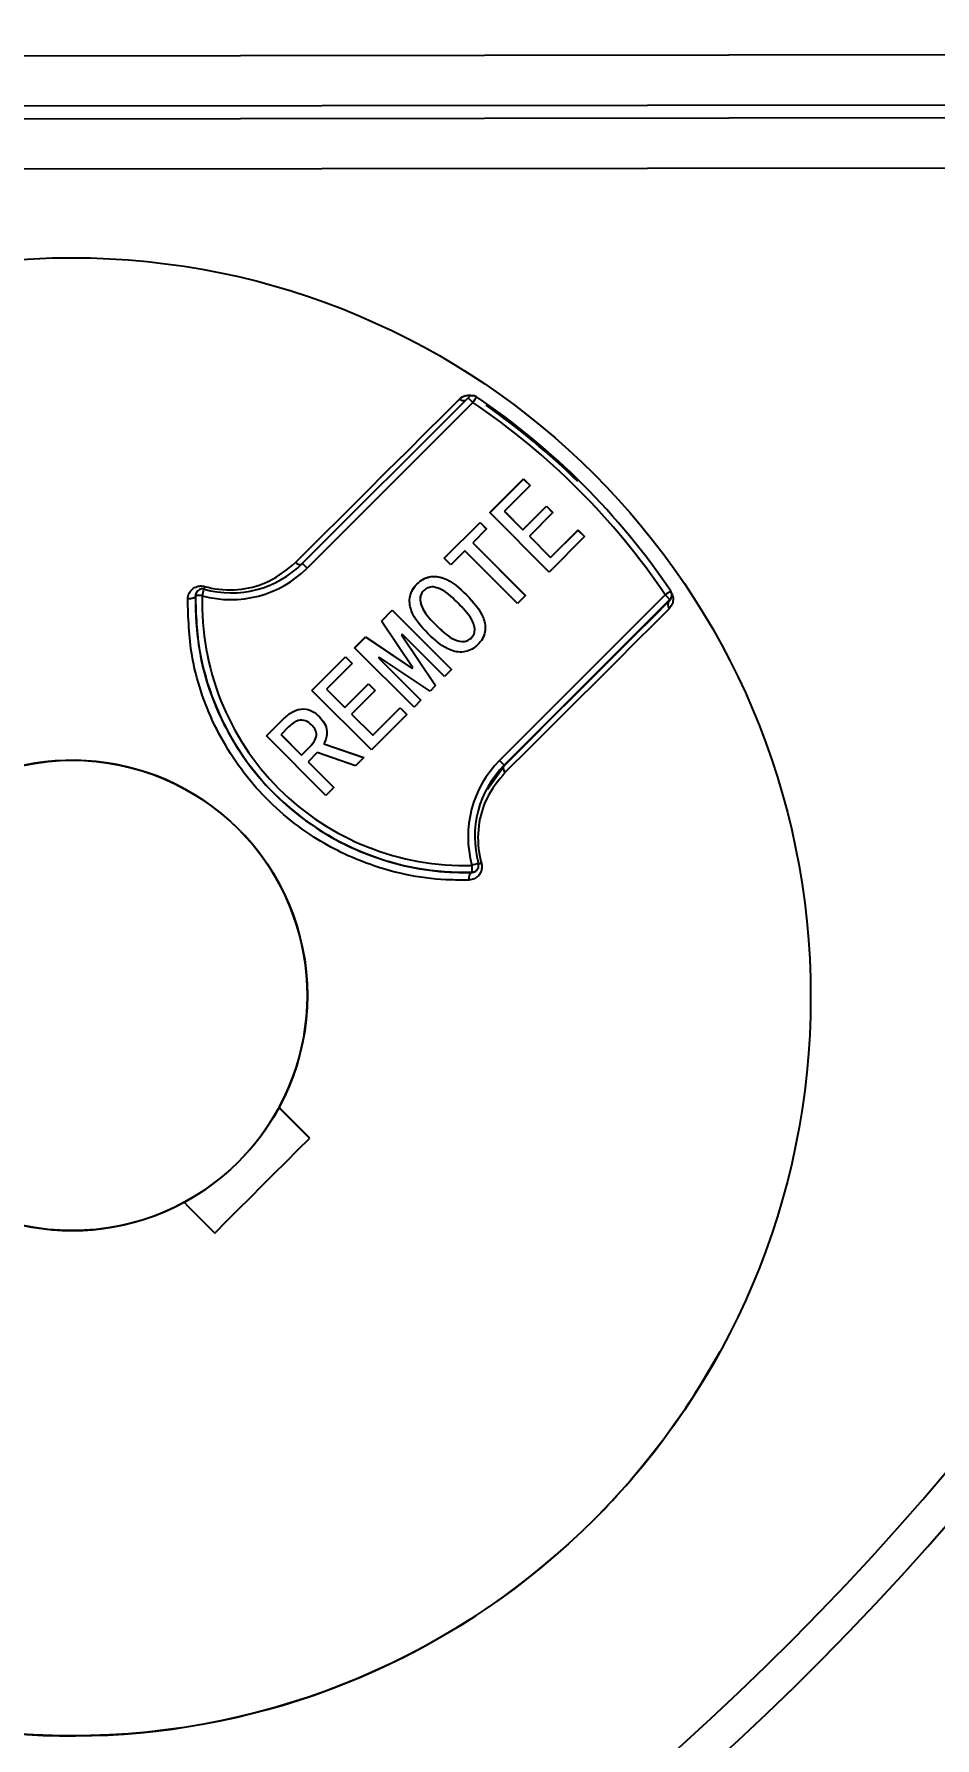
# Model space of a CAD drawing. Header units: millimetres. Extents: x 2271 to 4415, y 823 to 2339.
# Drawn here: x 2932.5 to 2959.3, y 2021.6 to 2072.3 of the extents above; entities that cross this region are included whole.
import ezdxf

# ---------------------------------------------------------------- set-up
doc = ezdxf.new("R2010")
doc.units = ezdxf.units.MM
doc.layers.add('标注', color=3, linetype='Continuous', lineweight=13)
doc.styles.add('SLDTEXTSTYLE1', font='txt.shx', dxfattribs={"width": 0.7, "bigfont": 'gbcbig.shx'})
doc.dimstyles.new('SLDDIMSTYLE12$0', dxfattribs={"dimtxt": 12, "dimasz": 10, "dimexe": 0, "dimexo": 0.0625, "dimgap": 0.875, "dimtad": 1, "dimdec": 1, "dimlfac": 1.8, "dimrnd": 1e-09, "dimzin": 12, "dimdsep": 46, "dimtxsty": 'SLDTEXTSTYLE1', "dimcen": 0.09, "dimdle": 8.16, "dimclrd": 3, "dimclre": 3, "dimadec": 0, "dimazin": 3, "dimtfac": 1, "dimtdec": 1, "dimtofl": 0, "dimtmove": 0, "dimatfit": 3, "dimfxl": 0, "dimfrac": 2, "dimtolj": 1, "dimlwd": 5, "dimlwe": 5, "dimarcsym": 0})

# ---------------------------------------------------------------- blocks, each defined once
blk = doc.blocks.new('*D179')
at = {"layer": 'Defpoints', "color": 0, "transparency": 16777216}
for p in [(2696.206, 2058.786), (2937.344, 1963.291), (2937.344, 1911.164)]:
    blk.add_point(p, dxfattribs=at)
at = {"layer": '标注', "color": 3, "lineweight": 5, "transparency": 16777216}
blk.add_line((2696.206, 2058.724), (2696.206, 1911.164), dxfattribs=at)
at = {"layer": '标注', "color": 3, "linetype": 'Continuous', "lineweight": 5, "transparency": 16777216}
for p, q in [((2937.344, 1963.228), (2937.344, 1911.164)), ((2706.206, 1911.164), (2927.344, 1911.164))]:
    blk.add_line(p, q, dxfattribs=at)
at = {"layer": '标注', "color": 3, "transparency": 16777216}
for points in [[(2706.206, 1912.831), (2706.206, 1909.498), (2696.206, 1911.164)], [(2927.344, 1912.831), (2927.344, 1909.498), (2937.344, 1911.164)]]:
    blk.add_solid(points, dxfattribs=at)
at = {"layer": '标注', "color": 0, "transparency": 16777216, "insert": (2816.775, 1917.039), "char_height": 10, "attachment_point": 5, "style": 'SLDTEXTSTYLE1'}
blk.add_mtext('\\A1;245', dxfattribs=at)

msp = doc.modelspace()

# ---------------------------------------------------------------- linework, layer by layer
at = {"color": 7, "linetype": 'Continuous', "lineweight": 25}
for p, q in [((2930.127, 2071.664), (2977.101, 2071.724)), ((2930.095, 2069.787), (2977.675, 2069.848)), ((2977.1, 2070.219), (2930.126, 2070.159)), ((2977.674, 2068.344), (2930.095, 2068.283)), ((2940.444, 2056.554), (2945.377, 2061.487)), ((2945.519, 2061.346), (2940.586, 2056.414)), ((2946.023, 2058.065), (2947.026, 2059.067)), ((2946.023, 2058.064), (2947.025, 2059.066)), ((2947.222, 2058.871), (2946.457, 2058.106)), ((2947.025, 2059.066), (2947.026, 2059.067)), ((2947.025, 2059.066), (2947.221, 2058.87)), ((2947.026, 2059.067), (2947.222, 2058.871)), ((2947.004, 2057.557), (2947.707, 2058.26)), ((2947.005, 2057.558), (2947.708, 2058.261)), ((2947.707, 2058.26), (2947.708, 2058.261)), ((2947.707, 2058.26), (2947.904, 2058.064)), ((2947.708, 2058.261), (2947.904, 2058.065)), ((2944.669, 2056.71), (2945.733, 2057.775)), ((2944.669, 2056.71), (2945.733, 2057.774)), ((2945.733, 2057.775), (2945.93, 2057.579)), ((2945.733, 2057.774), (2945.733, 2057.775)), ((2945.733, 2057.774), (2945.929, 2057.578)), ((2947.791, 2056.297), (2946.023, 2058.065)), ((2946.456, 2058.105), (2946.457, 2058.106)), ((2946.456, 2058.105), (2947.004, 2057.557)), ((2946.457, 2058.106), (2947.005, 2057.558)), ((2947.904, 2058.065), (2947.201, 2057.362)), ((2945.93, 2057.579), (2945.516, 2057.165)), ((2945.516, 2057.165), (2947.088, 2055.594)), ((2945.516, 2057.164), (2945.516, 2057.165)), ((2945.516, 2057.164), (2947.087, 2055.593)), ((2947.004, 2057.557), (2947.005, 2057.558)), ((2947.201, 2057.362), (2947.832, 2056.731)), ((2947.201, 2057.361), (2947.201, 2057.362)), ((2947.201, 2057.361), (2947.831, 2056.73)), ((2948.845, 2057.351), (2947.791, 2056.297)), ((2947.831, 2056.73), (2948.648, 2057.547)), ((2947.832, 2056.731), (2948.649, 2057.548)), ((2948.648, 2057.547), (2948.649, 2057.548)), ((2948.648, 2057.547), (2948.844, 2057.351)), ((2948.649, 2057.548), (2948.845, 2057.351)), ((2944.865, 2056.514), (2944.669, 2056.71)), ((2945.279, 2056.927), (2944.865, 2056.514)), ((2946.85, 2055.356), (2945.279, 2056.927)), ((2947.831, 2056.73), (2947.832, 2056.731)), ((2937.291, 2055.689), (2937.286, 2055.68)), ((2943.862, 2055.944), (2943.862, 2055.945)), ((2943.998, 2055.668), (2943.997, 2055.667)), ((2945.33, 2055.614), (2945.33, 2055.615)), ((2946.314, 2050.686), (2951.246, 2055.619)), ((2937.266, 2055.599), (2937.262, 2055.59)), ((2942.797, 2054.839), (2943.118, 2055.16)), ((2942.798, 2054.839), (2943.117, 2055.159)), ((2943.117, 2055.159), (2943.118, 2055.16)), ((2943.117, 2055.159), (2944.885, 2053.391)), ((2943.118, 2055.16), (2944.886, 2053.392)), ((2951.387, 2055.477), (2946.455, 2050.544)), ((2947.088, 2055.594), (2946.85, 2055.356)), ((2951.367, 2055.44), (2951.399, 2055.486)), ((2951.367, 2055.44), (2951.387, 2055.477)), ((2951.401, 2055.485), (2951.421, 2055.522)), ((2943.738, 2053.444), (2942.797, 2054.839)), ((2944.43, 2054.714), (2944.431, 2054.715)), ((2942.001, 2054.043), (2942.322, 2054.364)), ((2942.002, 2054.043), (2942.321, 2054.363)), ((2942.321, 2054.363), (2942.322, 2054.364)), ((2942.321, 2054.363), (2943.717, 2053.422)), ((2942.322, 2054.364), (2943.718, 2053.423)), ((2943.418, 2054.446), (2943.397, 2054.426)), ((2943.397, 2054.426), (2944.41, 2052.916)), ((2943.397, 2054.425), (2943.397, 2054.426)), ((2943.397, 2054.425), (2944.409, 2052.916)), ((2944.679, 2053.185), (2943.418, 2054.446)), ((2945.474, 2054.332), (2945.475, 2054.333)), ((2945.532, 2054.409), (2945.533, 2054.41)), ((2940.73, 2052.772), (2941.733, 2053.774)), ((2940.73, 2052.771), (2941.732, 2053.773)), ((2941.929, 2053.578), (2941.164, 2052.813)), ((2941.732, 2053.773), (2941.733, 2053.774)), ((2941.732, 2053.773), (2941.928, 2053.577)), ((2941.733, 2053.774), (2941.929, 2053.578)), ((2943.769, 2052.275), (2942.001, 2054.043)), ((2942.714, 2053.742), (2942.715, 2053.743)), ((2942.714, 2053.742), (2943.975, 2052.481)), ((2942.735, 2053.764), (2942.715, 2053.743)), ((2942.715, 2053.743), (2943.976, 2052.482)), ((2944.245, 2052.751), (2942.735, 2053.764)), ((2943.717, 2053.422), (2943.738, 2053.443)), ((2943.717, 2053.422), (2943.718, 2053.423)), ((2943.718, 2053.423), (2943.738, 2053.444)), ((2943.738, 2053.443), (2943.738, 2053.444)), ((2944.886, 2053.392), (2944.679, 2053.185)), ((2942.498, 2051.004), (2940.73, 2052.772)), ((2941.164, 2052.813), (2941.712, 2052.265)), ((2941.164, 2052.812), (2941.164, 2052.813)), ((2941.164, 2052.812), (2941.711, 2052.264)), ((2941.711, 2052.264), (2942.414, 2052.967)), ((2941.712, 2052.265), (2942.415, 2052.968)), ((2942.611, 2052.772), (2941.908, 2052.069)), ((2942.414, 2052.967), (2942.415, 2052.968)), ((2942.414, 2052.967), (2942.611, 2052.771)), ((2942.415, 2052.968), (2942.611, 2052.772)), ((2944.41, 2052.916), (2944.245, 2052.751)), ((2941.711, 2052.264), (2941.712, 2052.265)), ((2941.908, 2052.069), (2942.539, 2051.438)), ((2941.908, 2052.068), (2941.908, 2052.069)), ((2941.908, 2052.068), (2942.538, 2051.437)), ((2943.552, 2052.058), (2942.498, 2051.004)), ((2942.538, 2051.437), (2943.355, 2052.254)), ((2942.539, 2051.438), (2943.356, 2052.255)), ((2943.355, 2052.254), (2943.356, 2052.255)), ((2943.355, 2052.254), (2943.551, 2052.058)), ((2943.356, 2052.255), (2943.552, 2052.058)), ((2943.976, 2052.482), (2943.769, 2052.275)), ((2939.376, 2051.417), (2939.893, 2051.934)), ((2939.376, 2051.417), (2939.892, 2051.933)), ((2940.037, 2051.686), (2939.81, 2051.459)), ((2939.892, 2051.933), (2939.893, 2051.934)), ((2940.957, 2051.985), (2940.957, 2051.986)), ((2941.143, 2049.65), (2939.376, 2051.417)), ((2939.809, 2051.458), (2939.81, 2051.459)), ((2939.809, 2051.458), (2940.419, 2050.848)), ((2939.81, 2051.459), (2940.42, 2050.849)), ((2940.419, 2050.848), (2940.709, 2051.137)), ((2940.42, 2050.849), (2940.709, 2051.138)), ((2940.709, 2051.137), (2940.799, 2051.265)), ((2940.709, 2051.137), (2940.709, 2051.138)), ((2940.803, 2051.262), (2940.804, 2051.263)), ((2941.081, 2051.18), (2942.27, 2050.776)), ((2941.081, 2051.179), (2941.081, 2051.18)), ((2941.081, 2051.179), (2942.269, 2050.776)), ((2942.538, 2051.437), (2942.539, 2051.438)), ((2940.419, 2050.848), (2940.42, 2050.849)), ((2940.885, 2050.921), (2940.616, 2050.652)), ((2940.616, 2050.652), (2941.381, 2049.887)), ((2940.616, 2050.651), (2940.616, 2050.652)), ((2940.616, 2050.651), (2941.38, 2049.887)), ((2942.022, 2050.528), (2940.885, 2050.921)), ((2942.27, 2050.776), (2942.022, 2050.528)), ((2946.448, 2050.531), (2946.455, 2050.544)), ((2945.96, 2049.834), (2946.448, 2050.531)), ((2941.381, 2049.887), (2941.143, 2049.65)), ((2945.494, 2047.357), (2945.499, 2047.366)), ((2945.663, 2047.461), (2945.668, 2047.47)), ((2939.737, 2040.336), (2939.737, 2040.336)), ((2940.662, 2039.444), (2939.748, 2040.357)), ((2952.876, 2033.099), (2952.877, 2033.101))]:
    msp.add_line(p, q, dxfattribs=at)
at = {"color": 7, "linetype": 'Continuous', "lineweight": 25, "flags": 128}
for points in [[(2940.241, 2056.577), (2940.969, 2057.303), (2941.666, 2058), (2942.332, 2058.664), (2942.964, 2059.295), (2943.561, 2059.89), (2944.12, 2060.448), (2944.641, 2060.967), (2945.121, 2061.446)], [(2937.262, 2055.59), (2937.257, 2055.569), (2937.243, 2055.55), (2937.221, 2055.533), (2937.192, 2055.518), (2937.157, 2055.507), (2937.117, 2055.5), (2937.076, 2055.497), (2937.033, 2055.499)], [(2946.448, 2050.531), (2947.181, 2051.263), (2947.884, 2051.965), (2948.555, 2052.635), (2949.193, 2053.271), (2949.794, 2053.871), (2950.358, 2054.434), (2950.883, 2054.957), (2951.367, 2055.44)], [(2951.363, 2055.204), (2950.883, 2054.725), (2950.362, 2054.206), (2949.803, 2053.648), (2949.206, 2053.053), (2948.574, 2052.422), (2947.908, 2051.757), (2947.211, 2051.061), (2946.484, 2050.335)], [(2951.387, 2055.477), (2951.41, 2055.503), (2951.421, 2055.522)], [(2946.484, 2050.335), (2946.464, 2050.362), (2946.447, 2050.39), (2946.436, 2050.419), (2946.428, 2050.446), (2946.426, 2050.472), (2946.428, 2050.495), (2946.436, 2050.515), (2946.448, 2050.531)], [(2945.494, 2047.357), (2945.474, 2047.352), (2945.454, 2047.338), (2945.437, 2047.316), (2945.422, 2047.287), (2945.411, 2047.252), (2945.404, 2047.213), (2945.402, 2047.171), (2945.403, 2047.129)], [(2940.665, 2039.45), (2940.552, 2039.563), (2940.438, 2039.677), (2940.325, 2039.791), (2940.211, 2039.905), (2940.096, 2040.019), (2939.982, 2040.134), (2939.867, 2040.249), (2939.752, 2040.364)], [(2937.837, 2036.621), (2938.19, 2036.974), (2938.543, 2037.328), (2938.897, 2037.682), (2939.251, 2038.036), (2939.605, 2038.39), (2939.959, 2038.743), (2940.312, 2039.097), (2940.665, 2039.45)], [(2936.924, 2037.536), (2937.039, 2037.421), (2937.154, 2037.306), (2937.268, 2037.191), (2937.382, 2037.076), (2937.496, 2036.962), (2937.61, 2036.848), (2937.723, 2036.735), (2937.837, 2036.621)]]:
    msp.add_lwpolyline(points, dxfattribs=at)
at = {"color": 7, "linetype": 'Continuous', "lineweight": 25}
for centre, radius in [((2896.843, 2081.787), 94.663), ((2933.573, 2043.653), 22), ((2933.595, 2043.693), 7)]:
    msp.add_circle(centre, radius, dxfattribs=at)
for centre, radius, start, end in [((2897.103, 2082.263), 86.736, 352.83814, 187.30792), ((2897.105, 2082.266), 86.27, 352.83813, 187.30793), ((2897.112, 2082.279), 81.714, 352.48125, 187.66482), ((2897.113, 2082.281), 80.681, 352.48124, 187.66483), ((2897.078, 2082.215), 81.781, 299.09783, 350.2349), ((2897.077, 2082.213), 82.814, 299.16619, 350.46956), ((2897.07, 2082.2), 87.37, 299.20559, 350.91933), ((2897.068, 2082.196), 87.836, 299.2116, 350.91933), ((2896.844, 2081.787), 96.559, 279.97048, 350.17569), ((2896.841, 2081.781), 98.356, 279.97048, 350.17569), ((2896.823, 2081.749), 98.896, 279.98751, 350.15867), ((2945.239, 2061.595), 0.19, 231.4941, 290.859), ((2945.518, 2061.346), 0.2, 55.9609, 134.9997), ((2935.241, 2051.139), 14.485, 44.8022, 45.5925), ((3067.334, 1979.121), 146.969, 145.90282, 145.98051), ((2933.596, 2043.696), 21.3, 34.0392, 55.961), ((2933.596, 2043.695), 21.5, 34.0392, 55.961), ((2933.574, 2043.656), 21.5, 45.4914, 54.97), ((2938.323, 2058.676), 3.2, 254.4689, 314.9998), ((2938.323, 2058.676), 3, 254.4689, 314.9998), ((2940.374, 2056.713), 0.19, 225.5229, 282.8927), ((2930.308, 2046.207), 14.485, 44.8022, 45.5925), ((2937.466, 2055.593), 0.2, 151.3365, 178.3096), ((2937.466, 2055.593), 0.2, 74.4688, 151.3364), ((2879.076, 2071.872), 60.618, 344.42174, 344.61012), ((2939.085, 2055.45), 1.605, 164.8735, 167.8897), ((2968.117, 2030.733), 30.065, 123.7544, 124.1343), ((2940.963, 2045.264), 14.593, 44.4102, 45.1963), ((2951.246, 2055.618), 0.2, 331.3366, 34.0392), ((2945.263, 2055.363), 8, 178.3097, 271.6905), ((2936.952, 2039.853), 15.749, 88.1275, 88.8564), ((2945.263, 2055.363), 7.8, 178.3097, 271.6905), ((2951.504, 2055.319), 0.182, 138.6078, 219.4702), ((2933.572, 2043.652), 22, 151.3369, 314.9998), ((2933.595, 2043.693), 7, 331.6014, 298.3984), ((2948.576, 2048.423), 3.2, 134.9999, 195.5312), ((2948.576, 2048.423), 3, 134.9999, 195.5312), ((2936.03, 2040.332), 14.593, 44.4102, 45.1963), ((2950.704, 2029.004), 19.28, 105.0868, 105.6796), ((2917.583, 2046.693), 27.924, 1.3815, 1.7931), ((2945.493, 2047.566), 0.2, 331.3366, 15.5312), ((2945.411, 2048.967), 1.385, 281.558, 285.1938), ((2945.493, 2047.566), 0.2, 271.6903, 331.3365), ((2896.565, 2081.418), 99, 279.79751, 336.85186), ((2933.593, 2043.69), 7, 298.3983, 331.3365), ((2933.572, 2043.652), 22, 314.9999, 331.3365)]:
    msp.add_arc(centre, radius, start, end, dxfattribs=at)
for points, knots in [([(2945.121, 2061.446), (2945.176, 2061.489), (2945.259, 2061.555), (2945.416, 2061.563), (2945.494, 2061.553), (2945.52, 2061.542), (2945.521, 2061.542)], [0, 0, 0, 0, 0.57716, 0.873046, 0.995283, 1, 1, 1, 1]), ([(2937.536, 2055.869), (2937.601, 2055.852), (2937.966, 2055.759), (2938.652, 2055.747), (2939.551, 2056.006), (2939.995, 2056.374), (2940.241, 2056.577)], [0, 0, 0, 0, 0.064043, 0.354412, 0.643074, 1, 1, 1, 1]), ([(2943.862, 2055.945), (2943.916, 2055.993), (2944.022, 2056.087), (2944.226, 2056.164), (2944.441, 2056.174), (2944.857, 2056.066), (2945.12, 2055.815), (2945.33, 2055.615)], [0, 0, 0, 0, 0.125297, 0.250413, 0.375603, 0.500878, 1, 1, 1, 1]), ([(2943.862, 2055.944), (2943.915, 2055.992), (2944.022, 2056.086), (2944.225, 2056.163), (2944.44, 2056.173), (2944.857, 2056.065), (2945.12, 2055.814), (2945.33, 2055.614)], [0, 0, 0, 0, 0.125297, 0.250413, 0.375603, 0.500878, 1, 1, 1, 1]), ([(2937.033, 2055.499), (2937.043, 2055.557), (2937.06, 2055.666), (2937.164, 2055.795), (2937.293, 2055.868), (2937.424, 2055.89), (2937.501, 2055.875), (2937.536, 2055.869)], [0, 0, 0, 0, 0.257956, 0.4849143, 0.7035846, 0.8642778, 1, 1, 1, 1]), ([(2937.287, 2055.679), (2937.286, 2055.678), (2937.265, 2055.653), (2937.263, 2055.62), (2937.262, 2055.59)], [0, 0, 0, 0, 0.056383, 1, 1, 1, 1]), ([(2944.183, 2054.467), (2943.982, 2054.679), (2943.73, 2054.944), (2943.629, 2055.365), (2943.642, 2055.581), (2943.72, 2055.784), (2943.815, 2055.892), (2943.862, 2055.945)], [0, 0, 0, 0, 0.498982, 0.624271, 0.749515, 0.874666, 1, 1, 1, 1]), ([(2943.722, 2055.754), (2943.724, 2055.761), (2943.752, 2055.836), (2943.81, 2055.893), (2943.862, 2055.944)], [0, 0, 0, 0, 0.100028, 1, 1, 1, 1]), ([(2944.003, 2055.663), (2943.994, 2055.649), (2943.954, 2055.594), (2943.941, 2055.416), (2944.063, 2055.075), (2944.283, 2054.859), (2944.43, 2054.714)], [0, 0, 0, 0, 0.045128, 0.181668, 0.45247, 1, 1, 1, 1]), ([(2944.059, 2055.749), (2944.027, 2055.708), (2943.964, 2055.627), (2943.937, 2055.419), (2944.066, 2055.075), (2944.285, 2054.859), (2944.431, 2054.715)], [0, 0, 0, 0, 0.12479, 0.249939, 0.498148, 1, 1, 1, 1]), ([(2945.082, 2055.366), (2944.939, 2055.511), (2944.725, 2055.727), (2944.388, 2055.866), (2944.18, 2055.843), (2944.099, 2055.78), (2944.059, 2055.749)], [0, 0, 0, 0, 0.501886, 0.750204, 0.875265, 1, 1, 1, 1]), ([(2945.33, 2055.615), (2945.532, 2055.403), (2945.784, 2055.138), (2945.895, 2054.72), (2945.889, 2054.503), (2945.813, 2054.298), (2945.719, 2054.19), (2945.671, 2054.136)], [0, 0, 0, 0, 0.499133, 0.624424, 0.749622, 0.874708, 1, 1, 1, 1]), ([(2945.33, 2055.614), (2945.532, 2055.402), (2945.784, 2055.137), (2945.893, 2054.72), (2945.892, 2054.506), (2945.835, 2054.379), (2945.807, 2054.318)], [0, 0, 0, 0, 0.576422, 0.721114, 0.865699, 1, 1, 1, 1]), ([(2951.439, 2055.654), (2951.441, 2055.651), (2951.456, 2055.623), (2951.474, 2055.556), (2951.485, 2055.438), (2951.45, 2055.309), (2951.393, 2055.24), (2951.363, 2055.204)], [0, 0, 0, 0, 0.014306, 0.127926, 0.30642, 0.640557, 1, 1, 1, 1]), ([(2945.403, 2047.129), (2945.225, 2047.128), (2944.268, 2047.12), (2942.666, 2047.42), (2940.651, 2048.393), (2938.989, 2049.809), (2937.737, 2051.719), (2937.087, 2053.698), (2937.05, 2054.937), (2937.033, 2055.499)], [0, 0, 0, 0, 0.043937, 0.236293, 0.372822, 0.535728, 0.69861, 0.863201, 1, 1, 1, 1]), ([(2937.262, 2055.59), (2937.278, 2055.037), (2937.315, 2053.822), (2937.952, 2051.874), (2939.185, 2049.994), (2940.821, 2048.601), (2942.804, 2047.643), (2944.379, 2047.349), (2945.319, 2047.356), (2945.494, 2047.357)], [0, 0, 0, 0, 0.137156, 0.301775, 0.464357, 0.626896, 0.763286, 0.955915, 1, 1, 1, 1]), ([(2945.475, 2054.333), (2945.506, 2054.374), (2945.569, 2054.456), (2945.587, 2054.666), (2945.445, 2055.005), (2945.228, 2055.221), (2945.082, 2055.366)], [0, 0, 0, 0, 0.124691, 0.249737, 0.498265, 1, 1, 1, 1]), ([(2944.43, 2054.714), (2944.576, 2054.567), (2944.794, 2054.347), (2945.14, 2054.215), (2945.351, 2054.237), (2945.433, 2054.3), (2945.474, 2054.332)], [0, 0, 0, 0, 0.501698, 0.750126, 0.875254, 1, 1, 1, 1]), ([(2944.431, 2054.715), (2944.577, 2054.568), (2944.795, 2054.348), (2945.14, 2054.216), (2945.351, 2054.238), (2945.434, 2054.301), (2945.475, 2054.333)], [0, 0, 0, 0, 0.501698, 0.750126, 0.875254, 1, 1, 1, 1]), ([(2945.671, 2054.136), (2945.617, 2054.089), (2945.509, 2053.994), (2945.303, 2053.917), (2945.085, 2053.908), (2944.663, 2054.012), (2944.396, 2054.265), (2944.183, 2054.467)], [0, 0, 0, 0, 0.125329, 0.250449, 0.375699, 0.501004, 1, 1, 1, 1]), ([(2939.892, 2051.933), (2939.978, 2052.008), (2940.149, 2052.157), (2940.467, 2052.253), (2940.757, 2052.165), (2940.89, 2052.045), (2940.957, 2051.985)], [0, 0, 0, 0, 0.280748, 0.559845, 0.779251, 1, 1, 1, 1]), ([(2939.893, 2051.934), (2939.978, 2052.009), (2940.149, 2052.158), (2940.467, 2052.254), (2940.758, 2052.166), (2940.891, 2052.046), (2940.957, 2051.986)], [0, 0, 0, 0, 0.280748, 0.559845, 0.779251, 1, 1, 1, 1]), ([(2940.72, 2051.748), (2940.663, 2051.796), (2940.549, 2051.89), (2940.267, 2051.895), (2940.125, 2051.766), (2940.037, 2051.686)], [0, 0, 0, 0, 0.280741, 0.559569, 1, 1, 1, 1]), ([(2940.709, 2051.138), (2940.751, 2051.188), (2940.833, 2051.288), (2940.88, 2051.472), (2940.823, 2051.635), (2940.754, 2051.711), (2940.72, 2051.748)], [0, 0, 0, 0, 0.280414, 0.55968, 0.779182, 1, 1, 1, 1]), ([(2940.957, 2051.986), (2941.013, 2051.924), (2941.125, 2051.801), (2941.187, 2051.571), (2941.168, 2051.355), (2941.11, 2051.238), (2941.081, 2051.18)], [0, 0, 0, 0, 0.2803705, 0.5592157, 0.7797153, 1, 1, 1, 1]), ([(2940.957, 2051.985), (2941.013, 2051.923), (2941.124, 2051.8), (2941.186, 2051.57), (2941.168, 2051.354), (2941.11, 2051.237), (2941.081, 2051.179)], [0, 0, 0, 0, 0.28037, 0.559216, 0.779715, 1, 1, 1, 1]), ([(2946.484, 2050.335), (2946.28, 2050.089), (2945.912, 2049.645), (2945.652, 2048.747), (2945.664, 2048.061), (2945.757, 2047.697), (2945.773, 2047.631)], [0, 0, 0, 0, 0.356926, 0.645588, 0.935957, 1, 1, 1, 1]), ([(2945.773, 2047.631), (2945.781, 2047.591), (2945.795, 2047.511), (2945.771, 2047.392), (2945.715, 2047.284), (2945.621, 2047.192), (2945.511, 2047.139), (2945.433, 2047.132), (2945.403, 2047.129)], [0, 0, 0, 0, 0.154084, 0.307786, 0.471204, 0.657166, 0.867497, 1, 1, 1, 1]), ([(2945.494, 2047.357), (2945.509, 2047.359), (2945.549, 2047.363), (2945.602, 2047.39), (2945.644, 2047.424), (2945.658, 2047.454), (2945.661, 2047.462)], [0, 0, 0, 0, 0.225901, 0.58569, 0.893681, 1, 1, 1, 1])]:
    msp.add_open_spline(points, degree=3, knots=knots, dxfattribs=at)

# ---------------------------------------------------------------- dimensions: what is measured, and where the dimension line sits
at = {"layer": '标注'}
dim = msp.add_linear_dim(base=(2937.344, 1911.164), p1=(2696.206, 2058.786), p2=(2937.344, 1963.291), text='245', dimstyle='SLDDIMSTYLE12$0', override={"dimtxt": 10, "dimtdec": 3, "dimtzin": 0}, dxfattribs=at)
dim.commit()
dim.dimension.update_dxf_attribs({"geometry": '*D179', "text_midpoint": (2816.775, 1911.164), "dimtype": 160})

doc.saveas('drawing.dxf')
